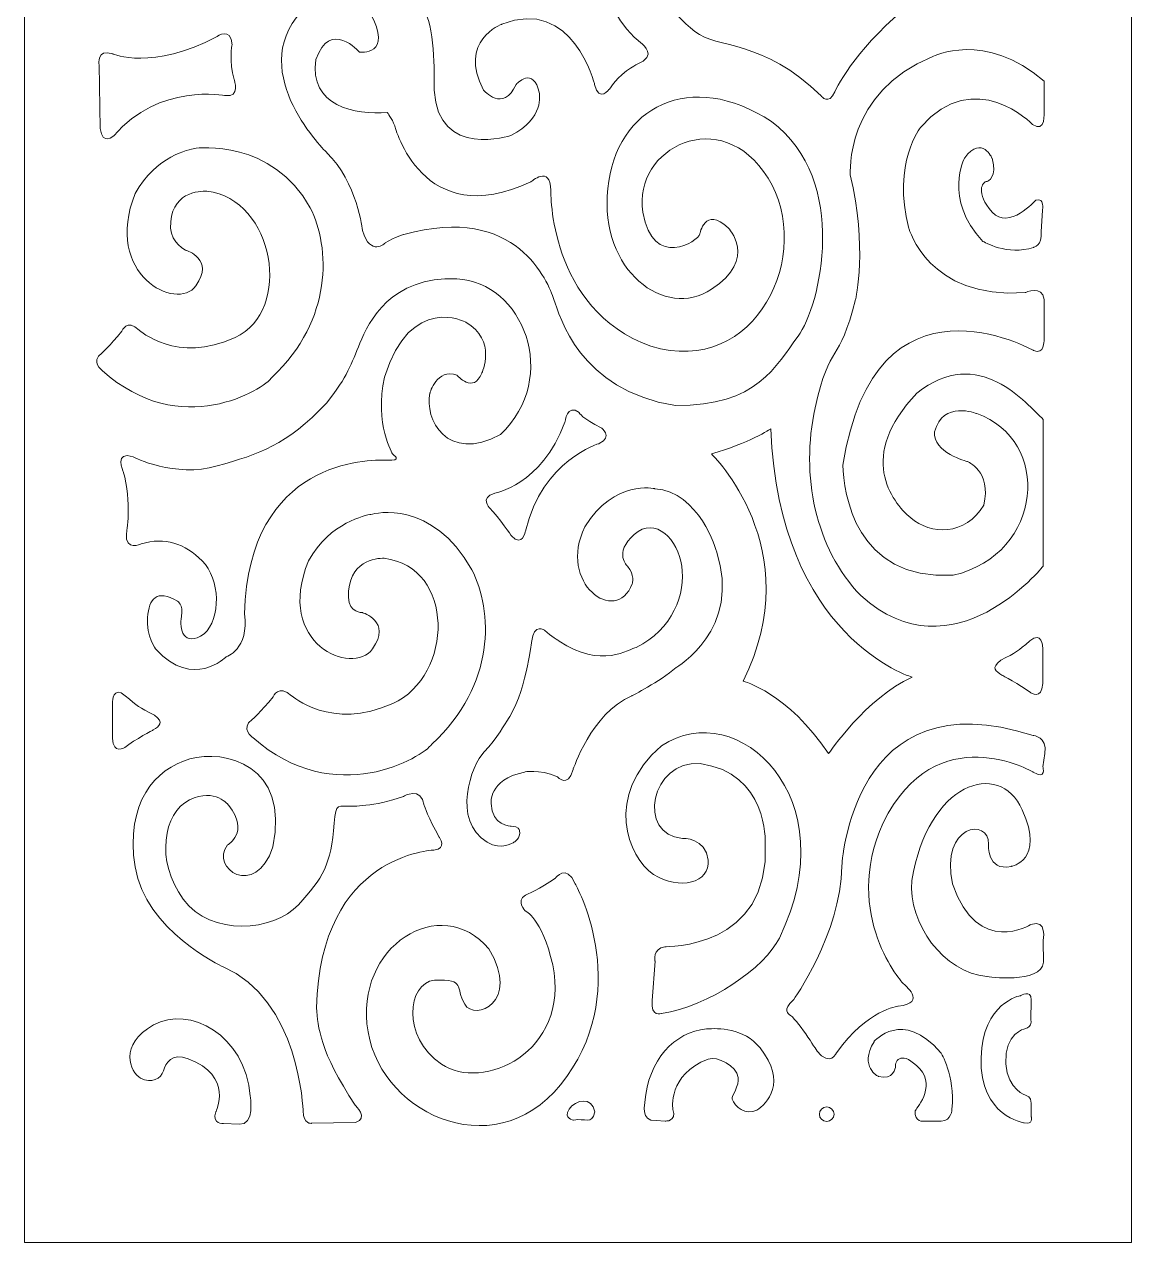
# Model space of a CAD drawing. Header units: centimetres. Extents: x 16.2 to 27.5, y -3.8 to 9.5.
# Drawn here: x 16.21 to 21.59, y -3.78 to 2.13 of the extents above; entities that cross this region are included whole.
import ezdxf

# ---------------------------------------------------------------- set-up
doc = ezdxf.new("R2010")
doc.units = ezdxf.units.CM
doc.header["$MEASUREMENT"] = 0
doc.layers.add('layer 1', color=7, linetype='Continuous')

msp = doc.modelspace()

# ---------------------------------------------------------------- linework, layer by layer
at = {"layer": 'layer 1', "color": 7, "lineweight": 9}
for points, knots in [([(16.21108, 9.5), (16.21108, 9.5), (21.58607, 9.5), (21.58607, 9.5), (21.58607, 9.5), (21.58607, 9.5), (21.58607, -3.77928), (21.58607, -3.77928), (21.58607, -3.77928), (21.58607, -3.77928), (16.21108, -3.77928), (16.21108, -3.77928), (16.21108, -3.77928), (16.21108, -3.77928), (16.21108, 9.5), (16.21108, 9.5)], [0, 0, 0, 0, 0.2, 0.2, 0.2, 0.2, 0.4, 0.4, 0.4, 0.4, 0.6, 0.6, 0.6, 0.6, 1, 1, 1, 1]), ([(20.07934, 1.78639), (20.07934, 1.78639), (20.11628, 1.73827), (20.14582, 1.80701), (20.14582, 1.80701), (20.17537, 1.87575), (20.30095, 2.0751), (20.56442, 2.27445), (20.56442, 2.27445), (20.82789, 2.47379), (20.6506, 2.89998), (20.49055, 2.91717), (20.49055, 2.91717), (20.3305, 2.93436), (20.26155, 2.88624), (20.24185, 2.77625), (20.24185, 2.77625), (20.23693, 2.65596), (20.34773, 2.61127), (20.37974, 2.68345), (20.37974, 2.68345), (20.41175, 2.75563), (20.51271, 2.79), (20.55457, 2.63533), (20.55457, 2.63533), (20.59643, 2.48067), (20.43145, 2.38443), (20.32311, 2.37412), (20.32311, 2.37412), (20.21477, 2.36381), (20.15567, 2.41536), (20.10889, 2.47036), (20.10889, 2.47036), (20.06211, 2.52535), (20.03748, 2.49442), (20.01286, 2.43942), (20.01286, 2.43942), (19.98824, 2.38443), (19.80849, 2.09572), (19.48839, 2.28819), (19.48839, 2.28819), (19.28401, 2.49098), (19.37266, 2.75907), (19.47607, 2.78656), (19.47607, 2.78656), (19.57949, 2.81406), (19.63489, 2.74876), (19.61396, 2.64393), (19.61396, 2.64393), (19.59303, 2.5391), (19.68291, 2.4652), (19.79371, 2.54941), (19.79371, 2.54941), (19.90329, 2.67658), (19.83065, 2.91889), (19.68291, 2.9567), (19.68291, 2.9567), (19.53517, 2.9945), (19.3271, 2.99278), (19.22615, 2.70236), (19.22615, 2.70236), (19.1572, 2.40162), (19.35665, 2.18508), (19.46622, 2.09916), (19.46622, 2.09916), (19.5758, 2.01323), (19.79494, 2.06479), (20.07934, 1.78639)], [0, 0, 0, 0, 0.0555556, 0.0555556, 0.0555556, 0.0555556, 0.1111111, 0.1111111, 0.1111111, 0.1111111, 0.1666667, 0.1666667, 0.1666667, 0.1666667, 0.2222222, 0.2222222, 0.2222222, 0.2222222, 0.2777778, 0.2777778, 0.2777778, 0.2777778, 0.3333333, 0.3333333, 0.3333333, 0.3333333, 0.3888889, 0.3888889, 0.3888889, 0.3888889, 0.4444444, 0.4444444, 0.4444444, 0.4444444, 0.5, 0.5, 0.5, 0.5, 0.5555556, 0.5555556, 0.5555556, 0.5555556, 0.6111111, 0.6111111, 0.6111111, 0.6111111, 0.6666667, 0.6666667, 0.6666667, 0.6666667, 0.7222222, 0.7222222, 0.7222222, 0.7222222, 0.7777778, 0.7777778, 0.7777778, 0.7777778, 0.8333333, 0.8333333, 0.8333333, 0.8333333, 0.8888889, 0.8888889, 0.8888889, 0.8888889, 1, 1, 1, 1]), ([(18.16532, 2.17388), (18.16532, 2.17388), (18.09387, 2.35214), (18.24759, 2.38277), (18.24759, 2.38277), (18.24759, 2.38277), (18.66327, 2.39113), (18.86894, 2.5861), (18.86894, 2.5861), (18.86894, 2.5861), (18.95338, 2.717), (18.98369, 2.56939), (18.98369, 2.56939), (18.98369, 2.56939), (18.98153, 2.21287), (19.21102, 2.0374), (19.21102, 2.0374), (19.21102, 2.0374), (19.28896, 1.9817), (19.18287, 1.93992), (19.18287, 1.93992), (19.18287, 1.93992), (19.09844, 1.89536), (19.0508, 1.82016), (19.0508, 1.82016), (19.0508, 1.82016), (19.00101, 1.75052), (18.97936, 1.84244), (18.97936, 1.84244), (18.97936, 1.84244), (18.87328, 2.27137), (18.52904, 2.13489), (18.52904, 2.13489), (18.52904, 2.13489), (18.31254, 2.05411), (18.44027, 1.81458), (18.44027, 1.81458), (18.44027, 1.81458), (18.53553, 1.70317), (18.59832, 1.84244), (18.59832, 1.84244), (18.59832, 1.84244), (18.68275, 1.93714), (18.7109, 1.79787), (18.7109, 1.79787), (18.7109, 1.79787), (18.73688, 1.67811), (18.57234, 1.59455), (18.57234, 1.59455), (18.57234, 1.59455), (18.22161, 1.47757), (18.19996, 1.81458), (18.19996, 1.81458), (18.19996, 1.81458), (18.20862, 2.07083), (18.16532, 2.17388)], [0, 0, 0, 0, 0.0666667, 0.0666667, 0.0666667, 0.0666667, 0.1333333, 0.1333333, 0.1333333, 0.1333333, 0.2, 0.2, 0.2, 0.2, 0.2666667, 0.2666667, 0.2666667, 0.2666667, 0.3333333, 0.3333333, 0.3333333, 0.3333333, 0.4, 0.4, 0.4, 0.4, 0.4666667, 0.4666667, 0.4666667, 0.4666667, 0.5333333, 0.5333333, 0.5333333, 0.5333333, 0.6, 0.6, 0.6, 0.6, 0.6666667, 0.6666667, 0.6666667, 0.6666667, 0.7333333, 0.7333333, 0.7333333, 0.7333333, 0.8, 0.8, 0.8, 0.8, 0.8666667, 0.8666667, 0.8666667, 0.8666667, 1, 1, 1, 1]), ([(17.55353, 2.1949), (17.55353, 2.1949), (17.74761, 2.35046), (17.88826, 2.19128), (17.88826, 2.19128), (18.0064, 1.97782), (17.83763, 1.99953), (17.83763, 1.99953), (17.83763, 1.99953), (17.83763, 1.99953), (17.69417, 2.16234), (17.62666, 1.96335), (17.62666, 1.96335), (17.59009, 1.73904), (17.81794, 1.69201), (17.97264, 1.70648), (17.97264, 1.70648), (17.97264, 1.70648), (17.99514, 1.67754), (18.00921, 1.64136), (18.00921, 1.64136), (18.00921, 1.64136), (18.14141, 1.12039), (18.67023, 1.37002), (18.67023, 1.37002), (18.67023, 1.37002), (18.76446, 1.45323), (18.76657, 1.32842), (18.76657, 1.32842), (18.76657, 1.32842), (18.75391, 0.75317), (19.25179, 0.57138), (19.25179, 0.57138), (19.76654, 0.41671), (20.04712, 1.02451), (19.82139, 1.38811), (19.82139, 1.38811), (19.59566, 1.75171), (19.16318, 1.53463), (19.21381, 1.22259), (19.21381, 1.22259), (19.26233, 0.9404), (19.48385, 1.0815), (19.49018, 1.11677), (19.49018, 1.11677), (19.49018, 1.11677), (19.51338, 1.25244), (19.6273, 1.14662), (19.6273, 1.14662), (19.6273, 1.14662), (19.77498, 0.99738), (19.54714, 0.84814), (19.54714, 0.84814), (19.31929, 0.69891), (19.00285, 0.93769), (19.04293, 1.33655), (19.04293, 1.33655), (19.08301, 1.73543), (19.44587, 1.91994), (19.83827, 1.66216), (19.83827, 1.66216), (20.22011, 1.37454), (20.07455, 0.76403), (19.96695, 0.62022), (19.96695, 0.62022), (19.85936, 0.47641), (19.76865, 0.28104), (19.37204, 0.28375), (19.37204, 0.28375), (18.9037, 0.35702), (18.80876, 0.72061), (18.78134, 0.7993), (18.78134, 0.7993), (18.75391, 0.87799), (18.60624, 1.26872), (18.05351, 1.11406), (18.05351, 1.11406), (18.05351, 1.11406), (18.01132, 1.1032), (17.9628, 1.07336), (17.9628, 1.07336), (17.9628, 1.07336), (17.89107, 1.00281), (17.8531, 1.13305), (17.8531, 1.13305), (17.8531, 1.13305), (17.82567, 1.36912), (17.68011, 1.51021), (17.68011, 1.51021), (17.68011, 1.51021), (17.28349, 1.89371), (17.55353, 2.1949)], [0, 0, 0, 0, 0.0416667, 0.0416667, 0.0416667, 0.0416667, 0.0833333, 0.0833333, 0.0833333, 0.0833333, 0.125, 0.125, 0.125, 0.125, 0.1666667, 0.1666667, 0.1666667, 0.1666667, 0.2083333, 0.2083333, 0.2083333, 0.2083333, 0.25, 0.25, 0.25, 0.25, 0.2916667, 0.2916667, 0.2916667, 0.2916667, 0.3333333, 0.3333333, 0.3333333, 0.3333333, 0.375, 0.375, 0.375, 0.375, 0.4166667, 0.4166667, 0.4166667, 0.4166667, 0.4583333, 0.4583333, 0.4583333, 0.4583333, 0.5, 0.5, 0.5, 0.5, 0.5416667, 0.5416667, 0.5416667, 0.5416667, 0.5833333, 0.5833333, 0.5833333, 0.5833333, 0.625, 0.625, 0.625, 0.625, 0.6666667, 0.6666667, 0.6666667, 0.6666667, 0.7083333, 0.7083333, 0.7083333, 0.7083333, 0.75, 0.75, 0.75, 0.75, 0.7916667, 0.7916667, 0.7916667, 0.7916667, 0.8333333, 0.8333333, 0.8333333, 0.8333333, 0.875, 0.875, 0.875, 0.875, 0.9166667, 0.9166667, 0.9166667, 0.9166667, 1, 1, 1, 1]), ([(16.57359, 1.93955), (16.57359, 1.93955), (16.56001, 2.01735), (16.64023, 1.99036), (16.64023, 1.99036), (16.64023, 1.99036), (16.83399, 1.9078), (17.14622, 2.07451), (17.14622, 2.07451), (17.14622, 2.07451), (17.21409, 2.12532), (17.21903, 2.03482), (17.21903, 2.03482), (17.21903, 2.03482), (17.20299, 1.95384), (17.23014, 1.86652), (17.23014, 1.86652), (17.23014, 1.86652), (17.25852, 1.77602), (17.18694, 1.78872), (17.18694, 1.78872), (17.18694, 1.78872), (16.86237, 1.85064), (16.64517, 1.59343), (16.64517, 1.59343), (16.64517, 1.59343), (16.58963, 1.54262), (16.57976, 1.62836), (16.57976, 1.62836), (16.57976, 1.62836), (16.57359, 1.93955), (16.57359, 1.93955)], [0, 0, 0, 0, 0.1111111, 0.1111111, 0.1111111, 0.1111111, 0.2222222, 0.2222222, 0.2222222, 0.2222222, 0.3333333, 0.3333333, 0.3333333, 0.3333333, 0.4444444, 0.4444444, 0.4444444, 0.4444444, 0.5555556, 0.5555556, 0.5555556, 0.5555556, 0.6666667, 0.6666667, 0.6666667, 0.6666667, 0.7777778, 0.7777778, 0.7777778, 0.7777778, 1, 1, 1, 1]), ([(21.16143, 1.85753), (21.16143, 1.85753), (21.16143, 1.711), (21.16143, 1.711), (21.16143, 1.711), (21.16143, 1.711), (21.16987, 1.60247), (21.10447, 1.6486), (21.10447, 1.6486), (21.10447, 1.6486), (20.826, 1.93622), (20.56229, 1.63503), (20.56229, 1.63503), (20.56229, 1.63503), (20.42095, 1.46137), (20.50533, 1.1439), (20.50533, 1.1439), (20.50533, 1.1439), (20.59605, 0.7993), (21.06861, 0.83186), (21.06861, 0.83186), (21.06861, 0.83186), (21.1551, 0.86958), (21.16073, 0.79902), (21.16073, 0.79902), (21.16073, 0.79902), (21.16073, 0.60001), (21.16073, 0.60001), (21.16073, 0.60001), (21.16073, 0.60001), (21.16354, 0.52764), (21.1101, 0.55116), (21.1101, 0.55116), (21.1101, 0.55116), (20.33938, 0.98653), (20.18467, -0.00477), (20.18467, -0.00477), (20.18748, -0.13863), (20.24374, -0.56554), (20.71911, -0.54021), (20.71911, -0.54021), (21.16354, -0.4353), (21.19729, 0.11824), (20.83444, 0.24486), (20.83444, 0.24486), (20.83444, 0.24486), (20.66778, 0.31089), (20.6298, 0.15622), (20.6298, 0.15622), (20.61925, 0.05583), (20.78802, 0.01241), (20.78802, 0.01241), (20.78802, 0.01241), (20.78802, 0.01241), (20.90827, -0.03371), (20.86819, -0.19923), (20.86819, -0.19923), (20.7817, -0.35118), (20.60871, -0.34304), (20.51377, -0.26164), (20.51377, -0.26164), (20.41884, -0.18024), (20.25218, 0.03684), (20.54331, 0.34345), (20.54331, 0.34345), (20.84288, 0.58494), (21.07916, 0.28918), (21.15721, 0.21592), (21.15721, 0.21592), (21.15721, 0.21592), (21.15721, -0.49499), (21.15721, -0.49499), (21.15721, -0.49499), (21.15721, -0.49499), (20.72052, -1.0431), (20.27116, -0.6388), (20.27116, -0.6388), (20.04965, -0.40816), (19.97792, -0.05542), (20.04965, 0.2729), (20.04965, 0.2729), (20.12138, 0.60122), (20.16568, 0.47641), (20.24585, 0.7993), (20.24585, 0.7993), (20.24585, 0.7993), (20.30492, 1.05436), (20.22053, 1.40439), (20.22053, 1.40439), (20.22053, 1.40439), (20.19029, 1.80417), (20.62066, 1.97782), (20.62066, 1.97782), (20.62066, 1.97782), (20.87452, 2.10716), (21.16143, 1.85753)], [0, 0, 0, 0, 0.04, 0.04, 0.04, 0.04, 0.08, 0.08, 0.08, 0.08, 0.12, 0.12, 0.12, 0.12, 0.16, 0.16, 0.16, 0.16, 0.2, 0.2, 0.2, 0.2, 0.24, 0.24, 0.24, 0.24, 0.28, 0.28, 0.28, 0.28, 0.32, 0.32, 0.32, 0.32, 0.36, 0.36, 0.36, 0.36, 0.4, 0.4, 0.4, 0.4, 0.44, 0.44, 0.44, 0.44, 0.48, 0.48, 0.48, 0.48, 0.52, 0.52, 0.52, 0.52, 0.56, 0.56, 0.56, 0.56, 0.6, 0.6, 0.6, 0.6, 0.64, 0.64, 0.64, 0.64, 0.68, 0.68, 0.68, 0.68, 0.72, 0.72, 0.72, 0.72, 0.76, 0.76, 0.76, 0.76, 0.8, 0.8, 0.8, 0.8, 0.84, 0.84, 0.84, 0.84, 0.88, 0.88, 0.88, 0.88, 0.92, 0.92, 0.92, 0.92, 1, 1, 1, 1]), ([(20.88551, 1.37172), (20.88551, 1.37172), (20.9372, 1.39228), (20.90845, 1.48383), (20.90845, 1.48383), (20.90845, 1.48383), (20.86158, 1.59759), (20.77598, 1.48664), (20.77598, 1.48664), (20.77598, 1.48664), (20.669, 1.28764), (20.86416, 1.08076), (20.86416, 1.08076), (20.86416, 1.08076), (20.98423, 1.00827), (21.11008, 1.05175), (21.11008, 1.05175), (21.11008, 1.05175), (21.15323, 1.05977), (21.14719, 1.12628), (21.14719, 1.12628), (21.14719, 1.12628), (21.15321, 1.23193), (21.15321, 1.23193), (21.15321, 1.23193), (21.15321, 1.23193), (21.1659, 1.29589), (21.12077, 1.2802), (21.12077, 1.2802), (21.12077, 1.2802), (20.9884, 1.13237), (20.90935, 1.2226), (20.90935, 1.2226), (20.8257, 1.31806), (20.86005, 1.37064), (20.88551, 1.37172)], [0, 0, 0, 0, 0.1, 0.1, 0.1, 0.1, 0.2, 0.2, 0.2, 0.2, 0.3, 0.3, 0.3, 0.3, 0.4, 0.4, 0.4, 0.4, 0.5, 0.5, 0.5, 0.5, 0.6, 0.6, 0.6, 0.6, 0.7, 0.7, 0.7, 0.7, 0.8, 0.8, 0.8, 0.8, 1, 1, 1, 1]), ([(16.58895, 0.45396), (16.58895, 0.45396), (16.52988, 0.49696), (16.58663, 0.53837), (16.58663, 0.53837), (16.58663, 0.53837), (16.62485, 0.57182), (16.68391, 0.64508), (16.68391, 0.64508), (16.68391, 0.64508), (16.70823, 0.70719), (16.76845, 0.64986), (16.76845, 0.64986), (16.76845, 0.64986), (16.95144, 0.48316), (17.23402, 0.61376), (17.23402, 0.61376), (17.5166, 0.74435), (17.42419, 1.28539), (17.0976, 1.32467), (17.0976, 1.32467), (17.06131, 1.32573), (16.91663, 1.32054), (16.92049, 1.14535), (16.92049, 1.14535), (16.92358, 1.07315), (16.99723, 1.03622), (16.99723, 1.03622), (16.99723, 1.03622), (16.99723, 1.03622), (17.13543, 0.99481), (17.04355, 0.86528), (17.04355, 0.86528), (16.95168, 0.73574), (16.5915, 0.92067), (16.749, 1.31246), (16.749, 1.31246), (16.8486, 1.49615), (17.01576, 1.52747), (17.0366, 1.53172), (17.0366, 1.53172), (17.05745, 1.53596), (17.41353, 1.57678), (17.59882, 1.24391), (17.59882, 1.24391), (17.69611, 1.04961), (17.71, 0.70242), (17.41468, 0.42211), (17.41468, 0.42211), (17.37299, 0.36318), (16.97112, 0.10995), (16.58895, 0.45396)], [0, 0, 0, 0, 0.0714286, 0.0714286, 0.0714286, 0.0714286, 0.1428571, 0.1428571, 0.1428571, 0.1428571, 0.2142857, 0.2142857, 0.2142857, 0.2142857, 0.2857143, 0.2857143, 0.2857143, 0.2857143, 0.3571429, 0.3571429, 0.3571429, 0.3571429, 0.4285714, 0.4285714, 0.4285714, 0.4285714, 0.5, 0.5, 0.5, 0.5, 0.5714286, 0.5714286, 0.5714286, 0.5714286, 0.6428571, 0.6428571, 0.6428571, 0.6428571, 0.7142857, 0.7142857, 0.7142857, 0.7142857, 0.7857143, 0.7857143, 0.7857143, 0.7857143, 0.8571429, 0.8571429, 0.8571429, 0.8571429, 1, 1, 1, 1]), ([(16.84952, -0.89945), (16.84952, -0.89945), (16.80291, -0.83674), (16.80904, -0.74521), (16.80904, -0.74521), (16.81517, -0.65368), (16.85442, -0.60622), (16.95378, -0.66554), (16.95378, -0.66554), (16.95378, -0.66554), (16.98568, -0.6808), (16.97341, -0.74012), (16.97341, -0.74012), (16.96114, -0.79945), (16.98406, -0.89268), (17.08342, -0.82487), (17.08342, -0.82487), (17.16683, -0.75029), (17.16192, -0.55706), (17.07483, -0.47062), (17.07483, -0.47062), (16.98774, -0.38417), (16.89451, -0.35366), (16.77798, -0.38756), (16.77798, -0.38756), (16.77798, -0.38756), (16.69825, -0.42655), (16.70684, -0.33671), (16.70684, -0.33671), (16.70684, -0.33671), (16.73505, -0.18416), (16.69089, -0.0367), (16.69089, -0.0367), (16.69089, -0.0367), (16.6455, 0.0667), (16.73996, 0.03449), (16.73996, 0.03449), (16.73996, 0.03449), (16.94113, -0.06892), (17.1472, -0.00959), (17.1472, -0.00959), (17.35328, 0.04973), (17.47968, 0.08801), (17.67957, 0.29718), (17.67957, 0.29718), (17.78138, 0.426), (17.79732, 0.48398), (17.84026, 0.58737), (17.84026, 0.58737), (17.88319, 0.69077), (17.98991, 0.91213), (18.31006, 0.89857), (18.31006, 0.89857), (18.63021, 0.88501), (18.81544, 0.42227), (18.52227, 0.1426), (18.52227, 0.1426), (18.26099, 0.00191), (18.15182, 0.22057), (18.18004, 0.3443), (18.18004, 0.3443), (18.18004, 0.3443), (18.21193, 0.46634), (18.31129, 0.43075), (18.31129, 0.43075), (18.31129, 0.43075), (18.39102, 0.33922), (18.4315, 0.44092), (18.4315, 0.44092), (18.4315, 0.44092), (18.50632, 0.60194), (18.35422, 0.68839), (18.35422, 0.68839), (18.35422, 0.68839), (18.08681, 0.83077), (17.95924, 0.42227), (17.95924, 0.42227), (17.90895, 0.19175), (17.99942, 0.04732), (17.99942, 0.04732), (17.99942, 0.04732), (17.99942, 0.04732), (18.05299, 0.01379), (17.96876, 0.01831), (17.96876, 0.01831), (17.88453, 0.02283), (17.29931, 0.02263), (17.27968, -0.72656), (17.27968, -0.72656), (17.30421, -0.89945), (17.18891, -0.93675), (17.18891, -0.93675), (17.18891, -0.93675), (17.18891, -0.93675), (17.03106, -1.09608), (16.84952, -0.89945)], [0, 0, 0, 0, 0.04, 0.04, 0.04, 0.04, 0.08, 0.08, 0.08, 0.08, 0.12, 0.12, 0.12, 0.12, 0.16, 0.16, 0.16, 0.16, 0.2, 0.2, 0.2, 0.2, 0.24, 0.24, 0.24, 0.24, 0.28, 0.28, 0.28, 0.28, 0.32, 0.32, 0.32, 0.32, 0.36, 0.36, 0.36, 0.36, 0.4, 0.4, 0.4, 0.4, 0.44, 0.44, 0.44, 0.44, 0.48, 0.48, 0.48, 0.48, 0.52, 0.52, 0.52, 0.52, 0.56, 0.56, 0.56, 0.56, 0.6, 0.6, 0.6, 0.6, 0.64, 0.64, 0.64, 0.64, 0.68, 0.68, 0.68, 0.68, 0.72, 0.72, 0.72, 0.72, 0.76, 0.76, 0.76, 0.76, 0.8, 0.8, 0.8, 0.8, 0.84, 0.84, 0.84, 0.84, 0.88, 0.88, 0.88, 0.88, 0.92, 0.92, 0.92, 0.92, 1, 1, 1, 1]), ([(18.46858, -0.21251), (18.46858, -0.21251), (18.42151, -0.16264), (18.49166, -0.14246), (18.49166, -0.14246), (18.49166, -0.14246), (18.72148, -0.10446), (18.835, 0.20306), (18.835, 0.20306), (18.835, 0.20306), (18.84515, 0.29567), (18.90422, 0.24937), (18.90422, 0.24937), (18.90422, 0.24937), (18.91807, 0.22087), (19.01129, 0.17575), (19.01129, 0.17575), (19.01129, 0.17575), (19.06943, 0.13419), (19.00206, 0.09976), (19.00206, 0.09976), (19.00206, 0.09976), (18.72609, 0.0214), (18.64302, -0.3265), (18.64302, -0.3265), (18.64302, -0.3265), (18.6301, -0.40605), (18.57565, -0.34905), (18.57565, -0.34905), (18.57565, -0.34905), (18.51842, -0.26238), (18.46858, -0.21251)], [0, 0, 0, 0, 0.1111111, 0.1111111, 0.1111111, 0.1111111, 0.2222222, 0.2222222, 0.2222222, 0.2222222, 0.3333333, 0.3333333, 0.3333333, 0.3333333, 0.4444444, 0.4444444, 0.4444444, 0.4444444, 0.5555556, 0.5555556, 0.5555556, 0.5555556, 0.6666667, 0.6666667, 0.6666667, 0.6666667, 0.7777778, 0.7777778, 0.7777778, 0.7777778, 1, 1, 1, 1]), ([(19.54636, 0.04901), (19.54636, 0.04901), (20.02086, -0.40803), (19.70039, -1.05363), (19.70039, -1.05363), (19.70039, -1.05363), (19.91652, -1.11116), (20.11526, -1.4052), (20.11526, -1.4052), (20.11526, -1.4052), (20.29909, -1.13353), (20.52019, -1.03445), (20.52019, -1.03445), (20.52019, -1.03445), (19.87429, -0.84269), (19.83454, 0.17046), (19.83454, 0.17046), (19.83454, 0.17046), (19.72523, 0.10015), (19.54636, 0.04901)], [0, 0, 0, 0, 0.1666667, 0.1666667, 0.1666667, 0.1666667, 0.3333333, 0.3333333, 0.3333333, 0.3333333, 0.5, 0.5, 0.5, 0.5, 0.6666667, 0.6666667, 0.6666667, 0.6666667, 1, 1, 1, 1]), ([(18.58612, -1.83676), (18.58612, -1.83676), (18.6222, -1.82001), (18.61474, -1.77814), (18.61474, -1.77814), (18.61474, -1.77814), (18.61225, -1.75636), (18.57367, -1.75804), (18.57367, -1.75804), (18.57367, -1.75804), (18.47911, -1.75636), (18.47662, -1.64748), (18.47662, -1.64748), (18.47662, -1.64748), (18.46293, -1.53357), (18.63838, -1.49505), (18.63838, -1.49505), (18.63838, -1.49505), (18.70557, -1.4783), (18.7989, -1.5185), (18.7989, -1.5185), (18.7989, -1.5185), (18.84991, -1.57545), (18.8748, -1.48332), (18.8748, -1.48332), (18.8748, -1.48332), (18.96066, -1.21196), (19.15974, -1.12485), (19.15974, -1.12485), (19.15974, -1.12485), (19.29289, -1.05785), (19.37501, -0.9875), (19.37501, -0.9875), (19.37501, -0.9875), (19.69604, -0.80324), (19.57037, -0.42299), (19.57037, -0.42299), (19.57037, -0.42299), (19.48824, -0.1332), (19.27173, -0.1198), (19.27173, -0.1198), (19.27173, -0.1198), (19.07302, -0.07295), (18.9324, -0.30468), (18.9324, -0.30468), (18.79663, -0.57667), (19.08272, -0.78882), (19.16192, -0.58102), (19.16192, -0.58102), (19.16192, -0.58102), (19.17566, -0.5375), (19.13848, -0.49616), (19.13848, -0.49616), (19.13848, -0.49616), (19.06898, -0.43306), (19.17162, -0.34167), (19.17162, -0.34167), (19.27425, -0.25028), (19.38659, -0.36887), (19.40194, -0.49507), (19.40194, -0.49507), (19.42376, -0.62671), (19.35668, -0.80514), (19.18132, -0.89), (19.18132, -0.89), (19.1498, -0.89653), (19.01079, -0.99662), (18.80714, -0.85954), (18.80714, -0.85954), (18.80714, -0.85954), (18.76511, -0.83343), (18.73764, -0.8084), (18.73764, -0.8084), (18.73764, -0.8084), (18.68511, -0.76488), (18.67298, -0.86606), (18.67298, -0.86606), (18.67298, -0.86606), (18.6447, -1.11956), (18.55014, -1.25229), (18.55014, -1.25229), (18.55014, -1.25229), (18.50569, -1.33279), (18.44347, -1.39698), (18.44347, -1.39698), (18.38124, -1.46117), (18.28256, -1.72954), (18.45801, -1.83543), (18.45801, -1.83543), (18.52832, -1.87786), (18.58612, -1.83676), (18.58612, -1.83676)], [0, 0, 0, 0, 0.0416667, 0.0416667, 0.0416667, 0.0416667, 0.0833333, 0.0833333, 0.0833333, 0.0833333, 0.125, 0.125, 0.125, 0.125, 0.1666667, 0.1666667, 0.1666667, 0.1666667, 0.2083333, 0.2083333, 0.2083333, 0.2083333, 0.25, 0.25, 0.25, 0.25, 0.2916667, 0.2916667, 0.2916667, 0.2916667, 0.3333333, 0.3333333, 0.3333333, 0.3333333, 0.375, 0.375, 0.375, 0.375, 0.4166667, 0.4166667, 0.4166667, 0.4166667, 0.4583333, 0.4583333, 0.4583333, 0.4583333, 0.5, 0.5, 0.5, 0.5, 0.5416667, 0.5416667, 0.5416667, 0.5416667, 0.5833333, 0.5833333, 0.5833333, 0.5833333, 0.625, 0.625, 0.625, 0.625, 0.6666667, 0.6666667, 0.6666667, 0.6666667, 0.7083333, 0.7083333, 0.7083333, 0.7083333, 0.75, 0.75, 0.75, 0.75, 0.7916667, 0.7916667, 0.7916667, 0.7916667, 0.8333333, 0.8333333, 0.8333333, 0.8333333, 0.875, 0.875, 0.875, 0.875, 0.9166667, 0.9166667, 0.9166667, 0.9166667, 1, 1, 1, 1]), ([(17.31938, -1.32712), (17.31938, -1.32712), (17.25714, -1.2828), (17.31693, -1.24012), (17.31693, -1.24012), (17.31693, -1.24012), (17.35721, -1.20565), (17.41944, -1.13013), (17.41944, -1.13013), (17.41944, -1.13013), (17.44507, -1.06611), (17.50853, -1.12521), (17.50853, -1.12521), (17.50853, -1.12521), (17.70135, -1.29703), (17.99911, -1.16242), (17.99911, -1.16242), (18.29688, -1.02781), (18.30176, -0.49812), (17.95762, -0.45763), (17.95762, -0.45763), (17.91938, -0.45653), (17.78026, -0.46748), (17.78433, -0.64805), (17.78433, -0.64805), (17.78758, -0.72247), (17.85186, -0.72138), (17.85186, -0.72138), (17.85186, -0.72138), (17.85186, -0.72138), (17.99748, -0.76406), (17.90067, -0.89757), (17.90067, -0.89757), (17.80385, -1.03109), (17.42432, -0.87405), (17.59029, -0.47021), (17.59029, -0.47021), (17.69524, -0.28088), (17.87138, -0.2486), (17.89335, -0.24422), (17.89335, -0.24422), (17.91531, -0.23984), (18.18827, -0.1698), (18.38352, -0.51289), (18.38352, -0.51289), (18.48603, -0.71317), (18.50068, -1.07104), (18.18949, -1.35996), (18.18949, -1.35996), (18.14555, -1.4207), (17.72209, -1.68171), (17.31938, -1.32712)], [0, 0, 0, 0, 0.0714286, 0.0714286, 0.0714286, 0.0714286, 0.1428571, 0.1428571, 0.1428571, 0.1428571, 0.2142857, 0.2142857, 0.2142857, 0.2142857, 0.2857143, 0.2857143, 0.2857143, 0.2857143, 0.3571429, 0.3571429, 0.3571429, 0.3571429, 0.4285714, 0.4285714, 0.4285714, 0.4285714, 0.5, 0.5, 0.5, 0.5, 0.5714286, 0.5714286, 0.5714286, 0.5714286, 0.6428571, 0.6428571, 0.6428571, 0.6428571, 0.7142857, 0.7142857, 0.7142857, 0.7142857, 0.7857143, 0.7857143, 0.7857143, 0.7857143, 0.8571429, 0.8571429, 0.8571429, 0.8571429, 1, 1, 1, 1]), ([(21.0944, -1.10965), (21.0944, -1.10965), (21.15053, -1.14732), (21.15419, -1.06571), (21.15419, -1.06571), (21.15419, -1.06571), (21.15419, -0.88993), (21.15419, -0.88993), (21.15419, -0.88993), (21.15419, -0.88993), (21.15175, -0.80675), (21.09196, -0.85854), (21.09196, -0.85854), (21.03218, -0.91033), (21.0273, -0.91347), (20.95044, -0.95271), (20.95044, -0.95271), (20.90042, -0.99037), (20.92726, -1.00607), (20.95654, -1.0249), (20.95654, -1.0249), (20.95654, -1.0249), (21.04316, -1.07041), (21.0944, -1.10965)], [0, 0, 0, 0, 0.1428571, 0.1428571, 0.1428571, 0.1428571, 0.2857143, 0.2857143, 0.2857143, 0.2857143, 0.4285714, 0.4285714, 0.4285714, 0.4285714, 0.5714286, 0.5714286, 0.5714286, 0.5714286, 0.7142857, 0.7142857, 0.7142857, 0.7142857, 1, 1, 1, 1]), ([(19.92364, -2.67114), (19.92364, -2.67114), (19.88707, -2.64943), (19.94333, -2.6024), (19.94333, -2.6024), (19.94333, -2.6024), (20.17398, -2.28403), (20.17961, -1.95119), (20.17961, -1.95119), (20.17961, -1.95119), (20.22461, -1.02863), (21.10785, -1.31806), (21.10785, -1.31806), (21.10785, -1.31806), (21.17817, -1.32168), (21.1641, -1.40489), (21.1641, -1.40489), (21.1641, -1.40489), (21.15566, -1.47001), (21.15566, -1.47001), (21.15566, -1.47001), (21.15566, -1.47001), (21.17254, -1.53513), (21.10785, -1.49533), (21.10785, -1.49533), (21.10785, -1.49533), (20.6381, -1.22038), (20.37932, -1.74135), (20.37932, -1.74135), (20.17679, -2.19358), (20.47777, -2.52281), (20.47777, -2.52281), (20.47777, -2.52281), (20.47777, -2.52281), (20.60153, -2.61687), (20.45245, -2.63135), (20.45245, -2.63135), (20.45245, -2.63135), (20.30337, -2.64943), (20.15429, -2.85565), (20.15429, -2.85565), (20.15429, -2.85565), (20.12335, -2.93163), (20.05865, -2.84842), (20.05865, -2.84842), (20.05865, -2.84842), (19.95739, -2.68923), (19.92364, -2.67114)], [0, 0, 0, 0, 0.0769231, 0.0769231, 0.0769231, 0.0769231, 0.1538462, 0.1538462, 0.1538462, 0.1538462, 0.2307692, 0.2307692, 0.2307692, 0.2307692, 0.3076923, 0.3076923, 0.3076923, 0.3076923, 0.3846154, 0.3846154, 0.3846154, 0.3846154, 0.4615385, 0.4615385, 0.4615385, 0.4615385, 0.5384615, 0.5384615, 0.5384615, 0.5384615, 0.6153846, 0.6153846, 0.6153846, 0.6153846, 0.6923077, 0.6923077, 0.6923077, 0.6923077, 0.7692308, 0.7692308, 0.7692308, 0.7692308, 0.8461538, 0.8461538, 0.8461538, 0.8461538, 1, 1, 1, 1]), ([(16.69835, -1.3756), (16.69835, -1.3756), (16.64223, -1.41327), (16.63857, -1.33166), (16.63857, -1.33166), (16.63857, -1.33166), (16.63857, -1.15588), (16.63857, -1.15588), (16.63857, -1.15588), (16.63857, -1.15588), (16.64101, -1.0727), (16.70079, -1.12449), (16.70079, -1.12449), (16.76057, -1.17628), (16.76545, -1.17942), (16.84232, -1.21866), (16.84232, -1.21866), (16.89234, -1.25632), (16.8655, -1.27202), (16.83622, -1.29085), (16.83622, -1.29085), (16.83622, -1.29085), (16.74959, -1.33637), (16.69835, -1.3756)], [0, 0, 0, 0, 0.1428571, 0.1428571, 0.1428571, 0.1428571, 0.2857143, 0.2857143, 0.2857143, 0.2857143, 0.4285714, 0.4285714, 0.4285714, 0.4285714, 0.5714286, 0.5714286, 0.5714286, 0.5714286, 0.7142857, 0.7142857, 0.7142857, 0.7142857, 1, 1, 1, 1]), ([(19.30467, -2.66666), (19.30467, -2.66666), (19.25071, -2.6879), (19.25807, -2.60456), (19.25807, -2.60456), (19.25807, -2.60456), (19.27279, -2.41338), (19.27279, -2.41338), (19.27279, -2.41338), (19.27279, -2.41338), (19.2593, -2.35129), (19.32061, -2.34312), (19.32061, -2.34312), (19.32061, -2.34312), (19.83689, -2.35619), (19.80746, -1.8382), (19.80746, -1.8382), (19.80746, -1.8382), (19.82095, -1.49832), (19.49107, -1.4542), (19.49107, -1.4542), (19.25317, -1.43459), (19.18081, -1.80062), (19.40646, -1.81696), (19.40646, -1.81696), (19.40646, -1.81696), (19.51928, -1.81369), (19.53031, -1.92317), (19.53031, -1.92317), (19.54135, -2.03265), (19.39051, -2.07187), (19.26543, -1.9918), (19.26543, -1.9918), (19.14035, -1.91173), (19.02385, -1.60943), (19.30345, -1.36759), (19.30345, -1.36759), (19.6747, -1.12262), (20.20916, -1.62147), (19.87613, -2.30063), (19.87613, -2.30063), (19.80868, -2.44116), (19.53265, -2.63534), (19.30467, -2.66666)], [0, 0, 0, 0, 0.0833333, 0.0833333, 0.0833333, 0.0833333, 0.1666667, 0.1666667, 0.1666667, 0.1666667, 0.25, 0.25, 0.25, 0.25, 0.3333333, 0.3333333, 0.3333333, 0.3333333, 0.4166667, 0.4166667, 0.4166667, 0.4166667, 0.5, 0.5, 0.5, 0.5, 0.5833333, 0.5833333, 0.5833333, 0.5833333, 0.6666667, 0.6666667, 0.6666667, 0.6666667, 0.75, 0.75, 0.75, 0.75, 0.8333333, 0.8333333, 0.8333333, 0.8333333, 1, 1, 1, 1]), ([(17.6056, -3.20019), (17.6056, -3.20019), (17.56366, -3.20632), (17.56415, -3.14024), (17.56415, -3.14024), (17.56415, -3.14024), (17.54803, -2.59578), (17.17253, -2.43908), (17.17253, -2.43908), (17.17253, -2.43908), (16.79731, -2.26459), (16.74854, -1.9546), (16.74854, -1.9546), (16.69977, -1.6446), (16.84607, -1.47938), (17.01432, -1.43169), (17.01432, -1.43169), (17.18257, -1.384), (17.49955, -1.45895), (17.41787, -1.85751), (17.41787, -1.85751), (17.33252, -2.11471), (17.11063, -1.96141), (17.1972, -1.84899), (17.1972, -1.84899), (17.1972, -1.84899), (17.3076, -1.78768), (17.20322, -1.65717), (17.20322, -1.65717), (17.20322, -1.65717), (17.13866, -1.56888), (17.0123, -1.6303), (17.0123, -1.6303), (16.88594, -1.69171), (16.8461, -1.92778), (16.98208, -2.11203), (16.98208, -2.11203), (17.11806, -2.29627), (17.42023, -2.2694), (17.5411, -2.1389), (17.5411, -2.1389), (17.66197, -2.00839), (17.69905, -1.94697), (17.71554, -1.74353), (17.71554, -1.74353), (17.72103, -1.63989), (17.74026, -1.66292), (17.79383, -1.66101), (17.79383, -1.66101), (17.79383, -1.66101), (17.9092, -1.66484), (18.05205, -1.61302), (18.05205, -1.61302), (18.05205, -1.61302), (18.1372, -1.56121), (18.15231, -1.65717), (18.15231, -1.65717), (18.15231, -1.65717), (18.17154, -1.71858), (18.22511, -1.81071), (18.22511, -1.81071), (18.22511, -1.81071), (18.26494, -1.86828), (18.19901, -1.87404), (18.19901, -1.87404), (18.19901, -1.87404), (17.64686, -1.89131), (17.629, -2.63982), (17.629, -2.63982), (17.63725, -2.73386), (17.64304, -2.84941), (17.81747, -3.11234), (17.81747, -3.11234), (17.81747, -3.11234), (17.88477, -3.17568), (17.81885, -3.19679), (17.81885, -3.19679), (17.81885, -3.19679), (17.6056, -3.20019), (17.6056, -3.20019)], [0, 0, 0, 0, 0.047619, 0.047619, 0.047619, 0.047619, 0.0952381, 0.0952381, 0.0952381, 0.0952381, 0.1428571, 0.1428571, 0.1428571, 0.1428571, 0.1904762, 0.1904762, 0.1904762, 0.1904762, 0.2380952, 0.2380952, 0.2380952, 0.2380952, 0.2857143, 0.2857143, 0.2857143, 0.2857143, 0.3333333, 0.3333333, 0.3333333, 0.3333333, 0.3809524, 0.3809524, 0.3809524, 0.3809524, 0.4285714, 0.4285714, 0.4285714, 0.4285714, 0.4761905, 0.4761905, 0.4761905, 0.4761905, 0.5238095, 0.5238095, 0.5238095, 0.5238095, 0.5714286, 0.5714286, 0.5714286, 0.5714286, 0.6190476, 0.6190476, 0.6190476, 0.6190476, 0.6666667, 0.6666667, 0.6666667, 0.6666667, 0.7142857, 0.7142857, 0.7142857, 0.7142857, 0.7619048, 0.7619048, 0.7619048, 0.7619048, 0.8095238, 0.8095238, 0.8095238, 0.8095238, 0.8571429, 0.8571429, 0.8571429, 0.8571429, 0.9047619, 0.9047619, 0.9047619, 0.9047619, 1, 1, 1, 1]), ([(21.15633, -2.31635), (21.15633, -2.31635), (21.17854, -2.20363), (21.09709, -2.23538), (21.09709, -2.23538), (21.09709, -2.23538), (20.84163, -2.39574), (20.71575, -2.0385), (20.71575, -2.0385), (20.65527, -1.74795), (20.89593, -1.7162), (20.89099, -1.8448), (20.89099, -1.8448), (20.89099, -1.8448), (20.88235, -1.97976), (21.00083, -1.95277), (21.00083, -1.95277), (21.00083, -1.95277), (21.16743, -1.92736), (21.05513, -1.67809), (21.05513, -1.67809), (20.94282, -1.42882), (20.5948, -1.5479), (20.51952, -2.02104), (20.51952, -2.02104), (20.49731, -2.22903), (20.67626, -2.46878), (20.88235, -2.48783), (20.88235, -2.48783), (20.88235, -2.48783), (21.14769, -2.52593), (21.15756, -2.41797), (21.15756, -2.41797), (21.15756, -2.41797), (21.15633, -2.31635), (21.15633, -2.31635)], [0, 0, 0, 0, 0.1, 0.1, 0.1, 0.1, 0.2, 0.2, 0.2, 0.2, 0.3, 0.3, 0.3, 0.3, 0.4, 0.4, 0.4, 0.4, 0.5, 0.5, 0.5, 0.5, 0.6, 0.6, 0.6, 0.6, 0.7, 0.7, 0.7, 0.7, 0.8, 0.8, 0.8, 0.8, 1, 1, 1, 1]), ([(18.64258, -2.16928), (18.64258, -2.16928), (18.59493, -2.12071), (18.64381, -2.09224), (18.64381, -2.09224), (18.64381, -2.09224), (18.71834, -2.0621), (18.7892, -2.01018), (18.7892, -2.01018), (18.7892, -2.01018), (18.84174, -1.9365), (18.8845, -2.03698), (18.8845, -2.03698), (18.8845, -2.03698), (19.16229, -2.52477), (18.84462, -2.97358), (18.84462, -2.97358), (18.52695, -3.42239), (17.95026, -3.17119), (17.87939, -2.75587), (17.87939, -2.75587), (17.80853, -2.34056), (18.23372, -2.07596), (18.46586, -2.35395), (18.46586, -2.35395), (18.62225, -2.6152), (18.39744, -2.70563), (18.34857, -2.6219), (18.34857, -2.6219), (18.29969, -2.53817), (18.35834, -2.50133), (18.20195, -2.50467), (18.20195, -2.50467), (18.06999, -2.52142), (18.04067, -2.77932), (18.23616, -2.91329), (18.23616, -2.91329), (18.43165, -3.04727), (18.86173, -2.8597), (18.7762, -2.43099), (18.7762, -2.43099), (18.72244, -2.19988), (18.64258, -2.16928), (18.64258, -2.16928)], [0, 0, 0, 0, 0.0833333, 0.0833333, 0.0833333, 0.0833333, 0.1666667, 0.1666667, 0.1666667, 0.1666667, 0.25, 0.25, 0.25, 0.25, 0.3333333, 0.3333333, 0.3333333, 0.3333333, 0.4166667, 0.4166667, 0.4166667, 0.4166667, 0.5, 0.5, 0.5, 0.5, 0.5833333, 0.5833333, 0.5833333, 0.5833333, 0.6666667, 0.6666667, 0.6666667, 0.6666667, 0.75, 0.75, 0.75, 0.75, 0.8333333, 0.8333333, 0.8333333, 0.8333333, 1, 1, 1, 1]), ([(21.04619, -2.58056), (21.04619, -2.58056), (21.10056, -2.54826), (21.09777, -2.60029), (21.09777, -2.60029), (21.09777, -2.60029), (21.09638, -2.69896), (21.09638, -2.69896), (21.09638, -2.69896), (21.09638, -2.69896), (21.10893, -2.72945), (21.0671, -2.74201), (21.0671, -2.74201), (21.0671, -2.74201), (20.96951, -2.75995), (20.97509, -2.91064), (20.97509, -2.91064), (20.98485, -3.03981), (21.07407, -3.06492), (21.07407, -3.06492), (21.07407, -3.06492), (21.07407, -3.06492), (21.09917, -3.06851), (21.09917, -3.10259), (21.09917, -3.10259), (21.09917, -3.10259), (21.09917, -3.16897), (21.09917, -3.16897), (21.09917, -3.16897), (21.09917, -3.16897), (21.11032, -3.21023), (21.06431, -3.19767), (21.06431, -3.19767), (21.06431, -3.19767), (20.84776, -3.16881), (20.85519, -2.88194), (20.85519, -2.88194), (20.86217, -2.61285), (21.04619, -2.58056), (21.04619, -2.58056)], [0, 0, 0, 0, 0.0909091, 0.0909091, 0.0909091, 0.0909091, 0.1818182, 0.1818182, 0.1818182, 0.1818182, 0.2727273, 0.2727273, 0.2727273, 0.2727273, 0.3636364, 0.3636364, 0.3636364, 0.3636364, 0.4545455, 0.4545455, 0.4545455, 0.4545455, 0.5454545, 0.5454545, 0.5454545, 0.5454545, 0.6363636, 0.6363636, 0.6363636, 0.6363636, 0.7272727, 0.7272727, 0.7272727, 0.7272727, 0.8181818, 0.8181818, 0.8181818, 0.8181818, 1, 1, 1, 1]), ([(17.17756, -3.20082), (17.17756, -3.20082), (17.1206, -3.20522), (17.14041, -3.14477), (17.14041, -3.14477), (17.14041, -3.14477), (17.22956, -2.97002), (17.00587, -2.88649), (17.00587, -2.88649), (16.9258, -2.85461), (16.89691, -2.90957), (16.88618, -2.94584), (16.88618, -2.94584), (16.87544, -2.98211), (16.82674, -3.00958), (16.77557, -2.98101), (16.77557, -2.98101), (16.72439, -2.95243), (16.66578, -2.81834), (16.8383, -2.72272), (16.8383, -2.72272), (17.01082, -2.6271), (17.28487, -2.76888), (17.30716, -3.06893), (17.30716, -3.06893), (17.30716, -3.06893), (17.33208, -3.21335), (17.25317, -3.20478), (17.25317, -3.20478), (17.25317, -3.20478), (17.17756, -3.20082), (17.17756, -3.20082)], [0, 0, 0, 0, 0.1111111, 0.1111111, 0.1111111, 0.1111111, 0.2222222, 0.2222222, 0.2222222, 0.2222222, 0.3333333, 0.3333333, 0.3333333, 0.3333333, 0.4444444, 0.4444444, 0.4444444, 0.4444444, 0.5555556, 0.5555556, 0.5555556, 0.5555556, 0.6666667, 0.6666667, 0.6666667, 0.6666667, 0.7777778, 0.7777778, 0.7777778, 0.7777778, 1, 1, 1, 1]), ([(20.43951, -2.92685), (20.43951, -2.92685), (20.43107, -2.9956), (20.35653, -2.97208), (20.35653, -2.97208), (20.35653, -2.97208), (20.2623, -2.92866), (20.33544, -2.80382), (20.33544, -2.80382), (20.33544, -2.80382), (20.47327, -2.63918), (20.66032, -2.8581), (20.66032, -2.8581), (20.66032, -2.8581), (20.72924, -2.96484), (20.71377, -3.13129), (20.71377, -3.13129), (20.71377, -3.13129), (20.71377, -3.18737), (20.66173, -3.18918), (20.66173, -3.18918), (20.66173, -3.18918), (20.57875, -3.18918), (20.57875, -3.18918), (20.57875, -3.18918), (20.57875, -3.18918), (20.52952, -3.19823), (20.53515, -3.13852), (20.53515, -3.13852), (20.53515, -3.13852), (20.63836, -3.02365), (20.55765, -2.93589), (20.55765, -2.93589), (20.47225, -2.84303), (20.4367, -2.89428), (20.43951, -2.92685)], [0, 0, 0, 0, 0.1, 0.1, 0.1, 0.1, 0.2, 0.2, 0.2, 0.2, 0.3, 0.3, 0.3, 0.3, 0.4, 0.4, 0.4, 0.4, 0.5, 0.5, 0.5, 0.5, 0.6, 0.6, 0.6, 0.6, 0.7, 0.7, 0.7, 0.7, 0.8, 0.8, 0.8, 0.8, 1, 1, 1, 1]), ([(19.32192, -3.18908), (19.32192, -3.18908), (19.37888, -3.19348), (19.35907, -3.13303), (19.35907, -3.13303), (19.35907, -3.13303), (19.3318, -2.9619), (19.53018, -2.88922), (19.53018, -2.88922), (19.5761, -2.87095), (19.66722, -2.92287), (19.67623, -2.97733), (19.67623, -2.97733), (19.68294, -3.01784), (19.64248, -3.06698), (19.64706, -3.08245), (19.64706, -3.08245), (19.65779, -3.11872), (19.71493, -3.16429), (19.76611, -3.13571), (19.76611, -3.13571), (19.81729, -3.10714), (19.91381, -2.99909), (19.78213, -2.83402), (19.78213, -2.83402), (19.70404, -2.73611), (19.57706, -2.73775), (19.52268, -2.74222), (19.52268, -2.74222), (19.36789, -2.75497), (19.23832, -2.89428), (19.22327, -3.097), (19.22327, -3.097), (19.22327, -3.097), (19.19834, -3.19438), (19.27725, -3.1858), (19.27725, -3.1858), (19.27725, -3.1858), (19.32192, -3.18908), (19.32192, -3.18908)], [0, 0, 0, 0, 0.0909091, 0.0909091, 0.0909091, 0.0909091, 0.1818182, 0.1818182, 0.1818182, 0.1818182, 0.2727273, 0.2727273, 0.2727273, 0.2727273, 0.3636364, 0.3636364, 0.3636364, 0.3636364, 0.4545455, 0.4545455, 0.4545455, 0.4545455, 0.5454545, 0.5454545, 0.5454545, 0.5454545, 0.6363636, 0.6363636, 0.6363636, 0.6363636, 0.7272727, 0.7272727, 0.7272727, 0.7272727, 0.8181818, 0.8181818, 0.8181818, 0.8181818, 1, 1, 1, 1]), ([(18.87861, -3.18471), (18.87861, -3.18471), (18.82351, -3.17872), (18.85533, -3.13181), (18.85533, -3.13181), (18.88715, -3.08489), (18.9663, -3.06792), (18.97949, -3.14478), (18.97949, -3.14478), (18.96707, -3.20967), (18.92983, -3.17274), (18.87861, -3.18471)], [0, 0, 0, 0, 0.25, 0.25, 0.25, 0.25, 0.5, 0.5, 0.5, 0.5, 1, 1, 1, 1]), ([(20.10619, -3.12047), (20.126, -3.12047), (20.14205, -3.13626), (20.14205, -3.15574), (20.14205, -3.15574), (20.14205, -3.17522), (20.126, -3.19101), (20.10619, -3.19101), (20.10619, -3.19101), (20.08638, -3.19101), (20.07033, -3.17522), (20.07033, -3.15574), (20.07033, -3.15574), (20.07033, -3.13626), (20.08638, -3.12047), (20.10619, -3.12047)], [0, 0, 0, 0, 0.2, 0.2, 0.2, 0.2, 0.4, 0.4, 0.4, 0.4, 0.6, 0.6, 0.6, 0.6, 1, 1, 1, 1])]:
    msp.add_open_spline(points, degree=3, knots=knots, dxfattribs=at)

doc.saveas('drawing.dxf')
